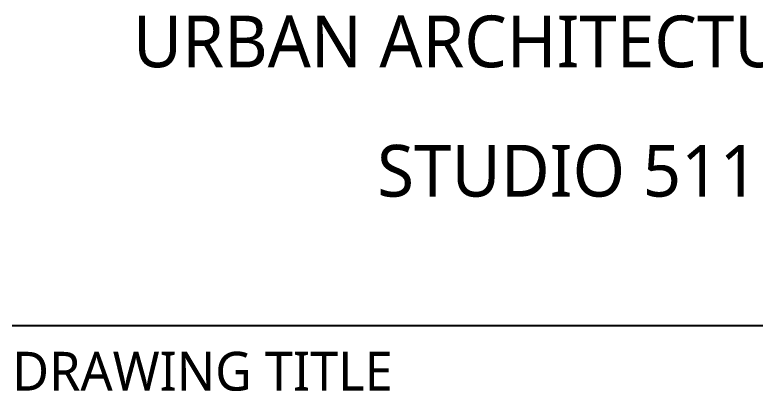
# Model space of a CAD drawing. Header units: millimetres. Extents: x 2135 to 254135, y 1035 to 90135.
# Drawn here: x 206345 to 209211, y 64533 to 65988 of the extents above; entities that cross this region are included whole.
import ezdxf
from ezdxf.enums import TextEntityAlignment as Align

# ---------------------------------------------------------------- set-up
doc = ezdxf.new("R2010")
doc.units = ezdxf.units.MM
for name, color, linetype in [('form_TED.A', 40, 'Continuous'), ('TEXT1_TED.A', 2, 'Continuous'), ('TEXT2_TED.A', 3, 'Continuous'), ('WA2(가벽)_TED.A', 7, 'Continuous')]:
    doc.layers.add(name, color=color, linetype=linetype)
doc.styles.add('맑은고딕', font='malgun.ttf')

# ---------------------------------------------------------------- blocks, each defined once
blk = doc.blocks.new('FORM_TED.A')
at = {"layer": 'form_TED.A', "ltscale": 30}
blk.add_line((405, 43.5), (362, 43.5), dxfattribs=at)
at = {"layer": 'TEXT2_TED.A', "style": '맑은고딕'}
blk.add_text('DRAWING TITLE', height=1.5, dxfattribs=at).set_placement((362, 42.5), align=Align.TOP_LEFT)

msp = doc.modelspace()

# ---------------------------------------------------------------- block references
at = {"layer": 'WA2(가벽)_TED.A', "xscale": 100, "yscale": 100, "zscale": 100}
msp.add_blockref('FORM_TED.A', (170134.6, 60435.4), dxfattribs=at)

# ---------------------------------------------------------------- texts
at = {"layer": 'TEXT1_TED.A', "style": '맑은고딕'}
for s, p in [('URBAN ARCHITECTURE LAB', (208484.6, 65885.4)), ('STUDIO 511', (208484.6, 65385.4))]:
    msp.add_text(s, height=200, dxfattribs=at).set_placement(p, align=Align.MIDDLE_CENTER)

doc.saveas('drawing.dxf')
